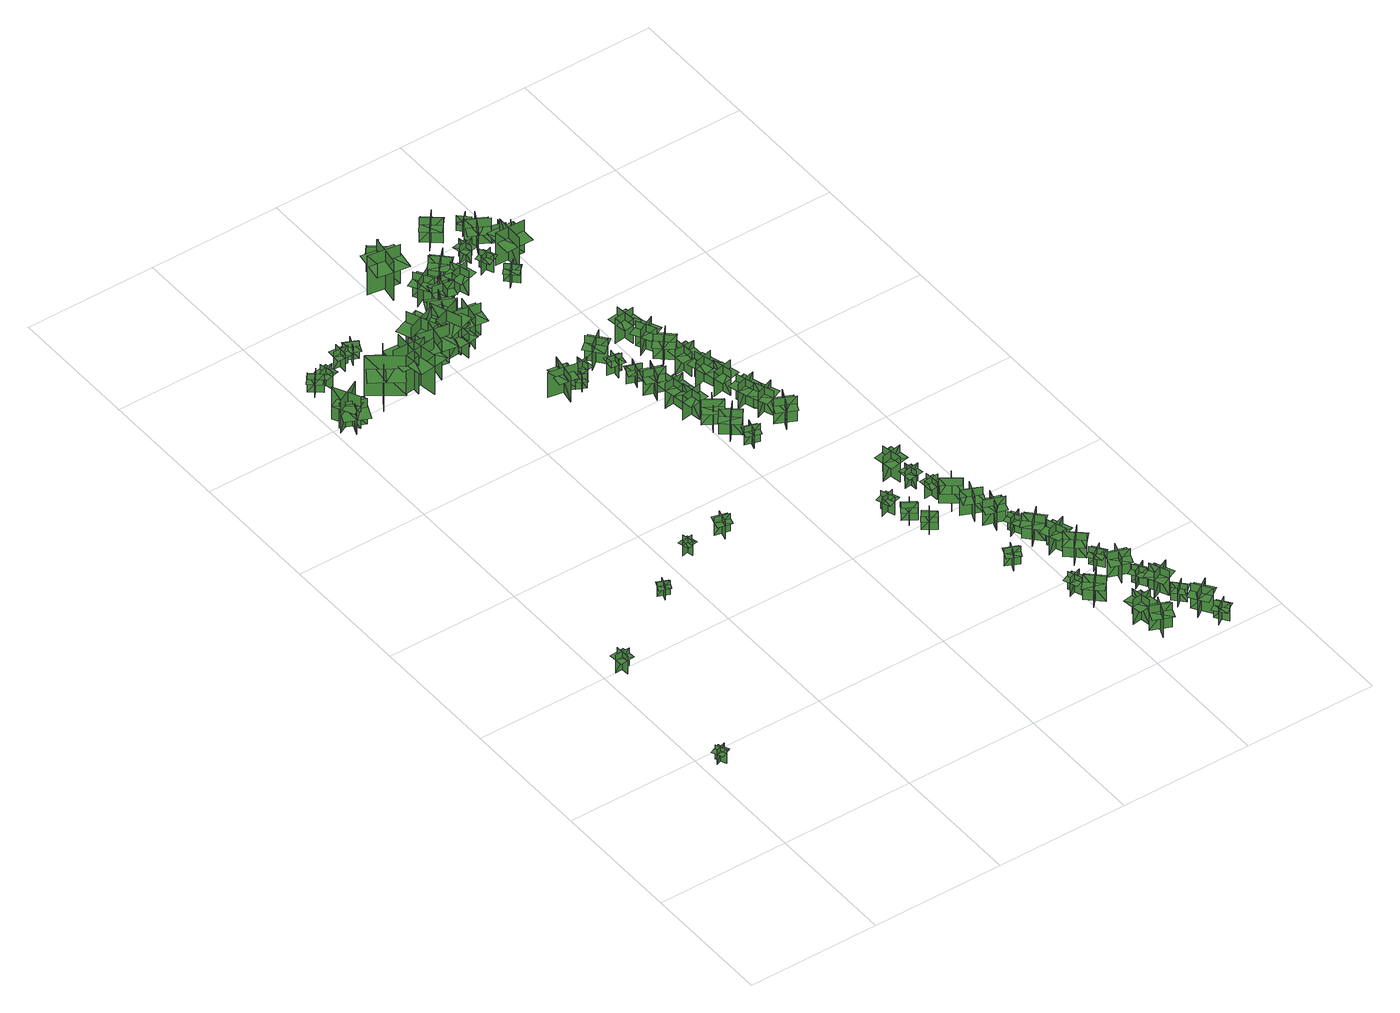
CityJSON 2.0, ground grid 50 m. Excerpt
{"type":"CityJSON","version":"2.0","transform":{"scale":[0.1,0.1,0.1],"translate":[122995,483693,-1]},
"CityObjects":{
"tree1":{"type":"SolitaryVegetationObject","geometry":[{"type":"MultiSurface","lod":"1","boundaries":[[[0,1,2]],[[0,2,3]],[[4,5,6]],[[4,6,7]],[[8,9,10]],[[8,10,11]],[[8,11,12]],[[8,12,13]]]}]},
"tree2":{"type":"SolitaryVegetationObject","geometry":[{"type":"MultiSurface","lod":"1","boundaries":[[[14,15,16]],[[14,16,17]],[[18,19,20]],[[18,20,21]],[[22,23,24]],[[22,24,25]],[[22,25,26]],[[22,26,27]]]}]},
"tree3":{"type":"SolitaryVegetationObject","geometry":[{"type":"MultiSurface","lod":"1","boundaries":[[[28,29,30]],[[28,30,31]],[[32,33,34]],[[32,34,35]],[[36,37,38]],[[36,38,39]],[[36,39,40]],[[36,40,41]]]}]},
"tree4":{"type":"SolitaryVegetationObject","geometry":[{"type":"MultiSurface","lod":"1","boundaries":[[[42,43,44]],[[42,44,45]],[[46,47,48]],[[46,48,49]],[[50,51,52]],[[50,52,53]],[[50,53,54]],[[50,54,55]]]}]},
"tree5":{"type":"SolitaryVegetationObject","geometry":[{"type":"MultiSurface","lod":"1","boundaries":[[[56,57,58]],[[56,58,59]],[[60,61,62]],[[60,62,63]],[[64,65,66]],[[64,66,67]],[[64,67,68]],[[64,68,69]]]}]},
"tree6":{"type":"SolitaryVegetationObject","geometry":[{"type":"MultiSurface","lod":"1","boundaries":[[[70,71,72]],[[70,72,73]],[[74,75,76]],[[74,76,77]],[[78,79,80]],[[78,80,81]],[[78,81,82]],[[78,82,83]]]}]},
"tree7":{"type":"SolitaryVegetationObject","geometry":[{"type":"MultiSurface","lod":"1","boundaries":[[[84,85,86]],[[84,86,87]],[[88,89,90]],[[88,90,91]],[[92,93,94]],[[92,94,95]],[[92,95,96]],[[92,96,97]]]}]},
"tree8":{"type":"SolitaryVegetationObject","geometry":[{"type":"MultiSurface","lod":"1","boundaries":[[[98,99,100]],[[98,100,101]],[[102,103,104]],[[102,104,105]],[[106,107,108]],[[106,108,109]],[[106,109,110]],[[106,110,111]]]}]},
"tree9":{"type":"SolitaryVegetationObject","geometry":[{"type":"MultiSurface","lod":"1","boundaries":[[[112,113,114]],[[112,114,115]],[[116,117,118]],[[116,118,119]],[[120,121,122]],[[120,122,123]],[[120,123,124]],[[120,124,125]]]}]},
"tree10":{"type":"SolitaryVegetationObject","geometry":[{"type":"MultiSurface","lod":"1","boundaries":[[[126,127,128]],[[126,128,129]],[[130,131,132]],[[130,132,133]],[[134,135,136]],[[134,136,137]],[[134,137,138]],[[134,138,139]]]}]},
"tree11":{"type":"SolitaryVegetationObject","geometry":[{"type":"MultiSurface","lod":"1","boundaries":[[[140,141,142]],[[140,142,143]],[[144,145,146]],[[144,146,147]],[[148,149,150]],[[148,150,151]],[[148,151,152]],[[148,152,153]]]}]},
"tree12":{"type":"SolitaryVegetationObject","geometry":[{"type":"MultiSurface","lod":"1","boundaries":[[[154,155,156]],[[154,156,157]],[[158,159,160]],[[158,160,161]],[[162,163,164]],[[162,164,165]],[[162,165,166]],[[162,166,167]]]}]},
"tree13":{"type":"SolitaryVegetationObject","geometry":[{"type":"MultiSurface","lod":"1","boundaries":[[[168,169,170]],[[168,170,171]],[[172,173,174]],[[172,174,175]],[[176,177,178]],[[176,178,179]],[[176,179,180]],[[176,180,181]]]}]},
"tree14":{"type":"SolitaryVegetationObject","geometry":[{"type":"MultiSurface","lod":"1","boundaries":[[[182,183,184]],[[182,184,185]],[[186,187,188]],[[186,188,189]],[[190,191,192]],[[190,192,193]],[[190,193,194]],[[190,194,195]]]}]},
"tree15":{"type":"SolitaryVegetationObject","geometry":[{"type":"MultiSurface","lod":"1","boundaries":[[[196,197,198]],[[196,198,199]],[[200,201,202]],[[200,202,203]],[[204,205,206]],[[204,206,207]],[[204,207,208]],[[204,208,209]]]}]},
"tree16":{"type":"SolitaryVegetationObject","geometry":[{"type":"MultiSurface","lod":"1","boundaries":[[[210,211,212]],[[210,212,213]],[[214,215,216]],[[214,216,217]],[[218,219,220]],[[218,220,221]],[[218,221,222]],[[218,222,223]]]}]},
"tree17":{"type":"SolitaryVegetationObject","geometry":[{"type":"MultiSurface","lod":"1","boundaries":[[[224,225,226]],[[224,226,227]],[[228,229,230]],[[228,230,231]],[[232,233,234]],[[232,234,235]],[[232,235,236]],[[232,236,237]]]}]},
"tree18":{"type":"SolitaryVegetationObject","geometry":[{"type":"MultiSurface","lod":"1","boundaries":[[[238,239,240]],[[238,240,241]],[[242,243,244]],[[242,244,245]],[[246,247,248]],[[246,248,249]],[[246,249,250]],[[246,250,251]]]}]},
"tree19":{"type":"SolitaryVegetationObject","geometry":[{"type":"MultiSurface","lod":"1","boundaries":[[[252,253,254]],[[252,254,255]],[[256,257,258]],[[256,258,259]],[[260,261,262]],[[260,262,263]],[[260,263,264]],[[260,264,265]]]}]},
"tree20":{"type":"SolitaryVegetationObject","geometry":[{"type":"MultiSurface","lod":"1","boundaries":[[[266,267,268]],[[266,268,269]],[[270,271,272]],[[270,272,273]],[[274,275,276]],[[274,276,277]],[[274,277,278]],[[274,278,279]]]}]},
"tree21":{"type":"SolitaryVegetationObject","geometry":[{"type":"MultiSurface","lod":"1","boundaries":[[[280,281,282]],[[280,282,283]],[[284,285,286]],[[284,286,287]],[[288,289,290]],[[288,290,291]],[[288,291,292]],[[288,292,293]]]}]},
"tree22":{"type":"SolitaryVegetationObject","geometry":[{"type":"MultiSurface","lod":"1","boundaries":[[[294,295,296]],[[294,296,297]],[[298,299,300]],[[298,300,301]],[[302,303,304]],[[302,304,305]],[[302,306,307]],[[302,307,303]]]}]},
"tree23":{"type":"SolitaryVegetationObject","geometry":[{"type":"MultiSurface","lod":"1","boundaries":[[[308,309,310]],[[308,310,311]],[[312,313,314]],[[312,314,315]],[[316,317,318]],[[316,318,319]],[[316,317,320]],[[316,320,321]]]}]},
"tree24":{"type":"SolitaryVegetationObject","geometry":[{"type":"MultiSurface","lod":"1","boundaries":[[[322,323,324]],[[322,324,325]],[[326,327,328]],[[326,328,329]],[[330,331,332]],[[330,332,333]],[[330,333,334]],[[330,334,335]]]}]},
"tree25":{"type":"SolitaryVegetationObject","geometry":[{"type":"MultiSurface","lod":"1","boundaries":[[[336,337,338]],[[336,338,339]],[[340,341,342]],[[340,342,343]],[[344,345,346]],[[344,346,347]],[[344,347,348]],[[344,348,349]]]}]},
"tree26":{"type":"SolitaryVegetationObject","geometry":[{"type":"MultiSurface","lod":"1","boundaries":[[[350,351,352]],[[350,352,353]],[[354,355,356]],[[354,356,357]],[[358,359,360]],[[358,360,361]],[[358,362,363]],[[358,363,359]]]}]},
"tree27":{"type":"SolitaryVegetationObject","geometry":[{"type":"MultiSurface","lod":"1","boundaries":[[[364,365,366]],[[364,366,367]],[[368,369,370]],[[368,370,371]],[[372,373,374]],[[372,374,375]],[[372,375,376]],[[372,376,377]]]}]},
"tree28":{"type":"SolitaryVegetationObject","geometry":[{"type":"MultiSurface","lod":"1","boundaries":[[[378,379,380]],[[378,380,381]],[[382,383,384]],[[382,384,385]],[[386,387,388]],[[386,388,389]],[[386,389,390]],[[386,390,391]]]}]},
"tree29":{"type":"SolitaryVegetationObject","geometry":[{"type":"MultiSurface","lod":"1","boundaries":[[[392,393,394]],[[392,394,395]],[[396,397,398]],[[396,398,399]],[[400,401,402]],[[400,402,403]],[[400,403,404]],[[400,404,405]]]}]},
"tree30":{"type":"SolitaryVegetationObject","geometry":[{"type":"MultiSurface","lod":"1","boundaries":[[[406,407,408]],[[406,408,409]],[[410,411,412]],[[410,412,413]],[[414,415,416]],[[414,416,417]],[[414,417,418]],[[414,418,419]]]}]},
"tree31":{"type":"SolitaryVegetationObject","geometry":[{"type":"MultiSurface","lod":"1","boundaries":[[[420,421,422]],[[420,422,423]],[[424,425,426]],[[424,426,427]],[[428,429,430]],[[428,430,431]],[[428,431,432]],[[428,432,433]]]}]},
"tree32":{"type":"SolitaryVegetationObject","geometry":[{"type":"MultiSurface","lod":"1","boundaries":[[[434,435,436]],[[434,436,437]],[[438,439,440]],[[438,440,441]],[[442,443,444]],[[442,444,445]],[[442,445,446]],[[442,446,447]]]}]},
"tree33":{"type":"SolitaryVegetationObject","geometry":[{"type":"MultiSurface","lod":"1","boundaries":[[[448,449,450]],[[448,450,451]],[[452,453,454]],[[452,454,455]],[[456,457,458]],[[456,458,459]],[[456,459,460]],[[456,460,461]]]}]},
"tree34":{"type":"SolitaryVegetationObject","geometry":[{"type":"MultiSurface","lod":"1","boundaries":[[[462,463,464]],[[462,464,465]],[[466,467,468]],[[466,468,469]],[[470,471,472]],[[470,472,473]],[[470,473,474]],[[470,474,475]]]}]},
"tree35":{"type":"SolitaryVegetationObject","geometry":[{"type":"MultiSurface","lod":"1","boundaries":[[[476,477,478]],[[476,478,479]],[[480,481,482]],[[480,482,483]],[[484,485,486]],[[484,486,487]],[[484,487,488]],[[484,488,489]]]}]},
"tree36":{"type":"SolitaryVegetationObject","geometry":[{"type":"MultiSurface","lod":"1","boundaries":[[[490,491,492]],[[490,492,493]],[[494,495,496]],[[494,496,497]],[[498,499,500]],[[498,500,501]],[[498,501,502]],[[498,502,503]]]}]},
"tree37":{"type":"SolitaryVegetationObject","geometry":[{"type":"MultiSurface","lod":"1","boundaries":[[[504,505,506]],[[504,506,507]],[[508,509,510]],[[508,510,511]],[[512,513,514]],[[512,514,515]],[[512,515,516]],[[512,516,517]]]}]},
"tree38":{"type":"SolitaryVegetationObject","geometry":[{"type":"MultiSurface","lod":"1","boundaries":[[[518,519,520]],[[518,520,521]],[[522,523,524]],[[522,524,525]],[[526,527,528]],[[526,528,529]],[[526,529,530]],[[526,530,531]]]}]},
"tree39":{"type":"SolitaryVegetationObject","geometry":[{"type":"MultiSurface","lod":"1","boundaries":[[[532,533,534]],[[532,534,535]],[[536,537,538]],[[536,538,539]],[[540,541,542]],[[540,542,543]],[[540,543,544]],[[540,544,545]]]}]},
"tree40":{"type":"SolitaryVegetationObject","geometry":[{"type":"MultiSurface","lod":"1","boundaries":[[[546,547,548]],[[546,548,549]],[[550,551,552]],[[550,552,553]],[[554,555,556]],[[554,556,557]],[[554,557,558]],[[554,558,559]]]}]},
"tree41":{"type":"SolitaryVegetationObject","geometry":[{"type":"MultiSurface","lod":"1","boundaries":[[[560,561,562]],[[560,562,563]],[[564,565,566]],[[564,566,567]],[[568,569,570]],[[568,570,571]],[[568,571,572]],[[568,572,573]]]}]},
"tree42":{"type":"SolitaryVegetationObject","geometry":[{"type":"MultiSurface","lod":"1","boundaries":[[[574,575,576]],[[574,576,577]],[[578,579,580]],[[578,580,581]],[[582,583,584]],[[582,584,585]],[[582,585,586]],[[582,586,587]]]}]},
"tree43":{"type":"SolitaryVegetationObject","geometry":[{"type":"MultiSurface","lod":"1","boundaries":[[[588,589,590]],[[588,590,591]],[[592,593,594]],[[592,594,595]],[[596,597,598]],[[596,598,599]],[[596,599,600]],[[596,600,601]]]}]},
"tree44":{"type":"SolitaryVegetationObject","geometry":[{"type":"MultiSurface","lod":"1","boundaries":[[[602,603,604]],[[602,604,605]],[[606,607,608]],[[606,608,609]],[[610,611,612]],[[610,612,613]],[[610,613,614]],[[610,614,615]]]}]},
"tree45":{"type":"SolitaryVegetationObject","geometry":[{"type":"MultiSurface","lod":"1","boundaries":[[[616,617,618]],[[616,618,619]],[[620,621,622]],[[620,622,623]],[[624,625,626]],[[624,626,627]],[[624,627,628]],[[624,628,629]]]}]},
"tree46":{"type":"SolitaryVegetationObject","geometry":[{"type":"MultiSurface","lod":"1","boundaries":[[[630,631,632]],[[630,632,633]],[[634,635,636]],[[634,636,637]],[[638,639,640]],[[638,640,641]],[[638,641,642]],[[638,642,643]]]}]},
"tree47":{"type":"SolitaryVegetationObject","geometry":[{"type":"MultiSurface","lod":"1","boundaries":[[[644,645,646]],[[644,646,647]],[[648,649,650]],[[648,650,651]],[[652,653,654]],[[652,654,655]],[[652,655,656]],[[652,656,657]]]}]},
"tree48":{"type":"SolitaryVegetationObject","geometry":[{"type":"MultiSurface","lod":"1","boundaries":[[[658,659,660]],[[658,660,661]],[[662,663,664]],[[662,664,665]],[[666,667,668]],[[666,668,669]],[[666,669,670]],[[666,670,671]]]}]},
"tree49":{"type":"SolitaryVegetationObject","geometry":[{"type":"MultiSurface","lod":"1","boundaries":[[[672,673,674]],[[672,674,675]],[[676,677,678]],[[676,678,679]],[[680,681,682]],[[680,682,683]],[[680,683,684]],[[680,684,685]]]}]},
"tree50":{"type":"SolitaryVegetationObject","geometry":[{"type":"MultiSurface","lod":"1","boundaries":[[[686,687,688]],[[686,688,689]],[[690,691,692]],[[690,692,693]],[[694,695,696]],[[694,696,697]],[[694,697,698]],[[694,698,699]]]}]},
"tree51":{"type":"SolitaryVegetationObject","geometry":[{"type":"MultiSurface","lod":"1","boundaries":[[[700,701,702]],[[700,702,703]],[[704,705,706]],[[704,706,707]],[[708,709,710]],[[708,710,711]],[[708,711,712]],[[708,712,713]]]}]},
"tree52":{"type":"SolitaryVegetationObject","geometry":[{"type":"MultiSurface","lod":"1","boundaries":[[[714,715,716]],[[714,716,717]],[[718,719,720]],[[718,720,721]],[[722,723,724]],[[722,724,725]],[[722,725,726]],[[722,726,727]]]}]},
"tree53":{"type":"SolitaryVegetationObject","geometry":[{"type":"MultiSurface","lod":"1","boundaries":[[[728,729,730]],[[728,730,731]],[[732,733,734]],[[732,734,735]],[[736,737,738]],[[736,738,739]],[[736,739,740]],[[736,740,741]]]}]},
"tree54":{"type":"SolitaryVegetationObject","geometry":[{"type":"MultiSurface","lod":"1","boundaries":[[[742,743,744]],[[742,744,745]],[[746,747,748]],[[746,748,749]],[[750,751,752]],[[750,752,753]],[[750,753,754]],[[750,754,755]]]}]},
"tree55":{"type":"SolitaryVegetationObject","geometry":[{"type":"MultiSurface","lod":"1","boundaries":[[[756,757,758]],[[756,758,759]],[[760,761,762]],[[760,762,763]],[[764,765,766]],[[764,766,767]],[[764,767,768]],[[764,768,769]]]}]},
"tree56":{"type":"SolitaryVegetationObject","geometry":[{"type":"MultiSurface","lod":"1","boundaries":[[[770,771,772]],[[770,772,773]],[[774,775,776]],[[774,776,777]],[[778,779,780]],[[778,780,781]],[[778,781,782]],[[778,782,783]]]}]},
"tree57":{"type":"SolitaryVegetationObject","geometry":[{"type":"MultiSurface","lod":"1","boundaries":[[[784,785,786]],[[784,786,787]],[[788,789,790]],[[788,790,791]],[[792,793,794]],[[792,794,795]],[[792,795,796]],[[792,796,797]]]}]},
"tree58":{"type":"SolitaryVegetationObject","geometry":[{"type":"MultiSurface","lod":"1","boundaries":[[[798,799,800]],[[798,800,801]],[[802,803,804]],[[802,804,805]],[[806,807,808]],[[806,808,809]],[[806,809,810]],[[806,810,811]]]}]},
"tree59":{"type":"SolitaryVegetationObject","geometry":[{"type":"MultiSurface","lod":"1","boundaries":[[[812,813,814]],[[812,814,815]],[[816,817,818]],[[816,818,819]],[[820,821,822]],[[820,822,823]],[[820,823,824]],[[820,824,825]]]}]},
"tree60":{"type":"SolitaryVegetationObject","geometry":[{"type":"MultiSurface","lod":"1","boundaries":[[[826,827,828]],[[826,828,829]],[[830,831,832]],[[830,832,833]],[[834,835,836]],[[834,836,837]],[[834,837,838]],[[834,838,839]]]}]},
"tree61":{"type":"SolitaryVegetationObject","geometry":[{"type":"MultiSurface","lod":"1","boundaries":[[[840,841,842]],[[840,842,843]],[[844,845,846]],[[844,846,847]],[[848,849,850]],[[848,850,851]],[[848,851,852]],[[848,852,853]]]}]},
"tree62":{"type":"SolitaryVegetationObject","geometry":[{"type":"MultiSurface","lod":"1","boundaries":[[[854,855,856]],[[854,856,857]],[[858,859,860]],[[858,860,861]],[[862,863,864]],[[862,864,865]],[[862,865,866]],[[862,866,867]]]}]},
"tree63":{"type":"SolitaryVegetationObject","geometry":[{"type":"MultiSurface","lod":"1","boundaries":[[[868,869,870]],[[868,870,871]],[[872,873,874]],[[872,874,875]],[[876,877,878]],[[876,878,879]],[[876,879,880]],[[876,880,881]]]}]},
"tree64":{"type":"SolitaryVegetationObject","geometry":[{"type":"MultiSurface","lod":"1","boundaries":[[[882,883,884]],[[882,884,885]],[[886,887,888]],[[886,888,889]],[[890,891,892]],[[890,892,893]],[[890,893,894]],[[890,894,895]]]}]},
"tree65":{"type":"SolitaryVegetationObject","geometry":[{"type":"MultiSurface","lod":"1","boundaries":[[[896,897,898]],[[896,898,899]],[[900,901,902]],[[900,902,903]],[[904,905,906]],[[904,906,907]],[[904,907,908]],[[904,908,909]]]}]},
"tree66":{"type":"SolitaryVegetationObject","geometry":[{"type":"MultiSurface","lod":"1","boundaries":[[[910,911,912]],[[910,912,913]],[[914,915,916]],[[914,916,917]],[[918,919,920]],[[918,920,921]],[[918,921,922]],[[918,922,923]]]}]},
"tree67":{"type":"SolitaryVegetationObject","geometry":[{"type":"MultiSurface","lod":"1","boundaries":[[[924,925,926]],[[924,926,927]],[[928,929,930]],[[928,930,931]],[[932,933,934]],[[932,934,935]],[[932,935,936]],[[932,936,937]]]}]},
"tree68":{"type":"SolitaryVegetationObject","geometry":[{"type":"MultiSurface","lod":"1","boundaries":[[[938,939,940]],[[938,940,941]],[[942,943,944]],[[942,944,945]],[[946,947,948]],[[946,948,949]],[[946,949,950]],[[946,950,951]]]}]},
"tree69":{"type":"SolitaryVegetationObject","geometry":[{"type":"MultiSurface","lod":"1","boundaries":[[[952,953,954]],[[952,954,955]],[[956,957,958]],[[956,958,959]],[[960,961,962]],[[960,962,963]],[[960,963,964]],[[960,964,965]]]}]},
"tree70":{"type":"SolitaryVegetationObject","geometry":[{"type":"MultiSurface","lod":"1","boundaries":[[[966,967,968]],[[966,968,969]],[[970,971,972]],[[970,972,973]],[[974,975,976]],[[974,976,977]],[[974,977,978]],[[974,978,979]]]}]},
"tree71":{"type":"SolitaryVegetationObject","geometry":[{"type":"MultiSurface","lod":"1","boundaries":[[[980,981,982]],[[980,982,983]],[[984,985,986]],[[984,986,987]],[[988,989,990]],[[988,990,991]],[[988,991,992]],[[988,992,993]]]}]},
"tree72":{"type":"SolitaryVegetationObject","geometry":[{"type":"MultiSurface","lod":"1","boundaries":[[[994,995,996]],[[994,996,997]],[[998,999,1000]],[[998,1000,1001]],[[1002,1003,1004]],[[1002,1004,1005]],[[1002,1005,1006]],[[1002,1006,1007]]]}]},
"tree73":{"type":"SolitaryVegetationObject","geometry":[{"type":"MultiSurface","lod":"1","boundaries":[[[1008,1009,1010]],[[1008,1010,1011]],[[1012,1013,1014]],[[1012,1014,1015]],[[1016,1017,1018]],[[1016,1018,1019]],[[1016,1019,1020]],[[1016,1020,1021]]]}]},
"tree74":{"type":"SolitaryVegetationObject","geometry":[{"type":"MultiSurface","lod":"1","boundaries":[[[1022,1023,1024]],[[1022,1024,1025]],[[1026,1027,1028]],[[1026,1028,1029]],[[1030,1031,1032]],[[1030,1032,1033]],[[1030,1033,1034]],[[1030,1034,1035]]]}]},
"tree75":{"type":"SolitaryVegetationObject","geometry":[{"type":"MultiSurface","lod":"1","boundaries":[[[1036,1037,1038]],[[1036,1038,1039]],[[1040,1041,1042]],[[1040,1042,1043]],[[1044,1045,1046]],[[1044,1046,1047]],[[1044,1047,1048]],[[1044,1048,1049]]]}]},
"tree76":{"type":"SolitaryVegetationObject","geometry":[{"type":"MultiSurface","lod":"1","boundaries":[[[1050,1051,1052]],[[1050,1052,1053]],[[1054,1055,1056]],[[1054,1056,1057]],[[1058,1059,1060]],[[1058,1060,1061]],[[1058,1061,1062]],[[1058,1062,1063]]]}]},
"tree77":{"type":"SolitaryVegetationObject","geometry":[{"type":"MultiSurface","lod":"1","boundaries":[[[1064,1065,1066]],[[1064,1066,1067]],[[1068,1069,1070]],[[1068,1070,1071]],[[1072,1073,1074]],[[1072,1074,1075]],[[1072,1075,1076]],[[1072,1076,1077]]]}]},
"tree78":{"type":"SolitaryVegetationObject","geometry":[{"type":"MultiSurface","lod":"1","boundaries":[[[1078,1079,1080]],[[1078,1080,1081]],[[1082,1083,1084]],[[1082,1084,1085]],[[1086,1087,1088]],[[1086,1088,1089]],[[1086,1089,1090]],[[1086,1090,1091]]]}]},
"tree79":{"type":"SolitaryVegetationObject","geometry":[{"type":"MultiSurface","lod":"1","boundaries":[[[1092,1093,1094]],[[1092,1094,1095]],[[1096,1097,1098]],[[1096,1098,1099]],[[1100,1101,1102]],[[1100,1102,1103]],[[1100,1103,1104]],[[1100,1104,1105]]]}]},
"tree80":{"type":"SolitaryVegetationObject","geometry":[{"type":"MultiSurface","lod":"1","boundaries":[[[1106,1107,1108]],[[1106,1108,1109]],[[1110,1111,1112]],[[1110,1112,1113]],[[1114,1115,1116]],[[1114,1116,1117]],[[1114,1117,1118]],[[1114,1118,1119]]]}]},
"tree81":{"type":"SolitaryVegetationObject","geometry":[{"type":"MultiSurface","lod":"1","boundaries":[[[1120,1121,1122]],[[1120,1122,1123]],[[1124,1125,1126]],[[1124,1126,1127]],[[1128,1129,1130]],[[1128,1130,1131]],[[1128,1131,1132]],[[1128,1132,1133]]]}]},
"tree82":{"type":"SolitaryVegetationObject","geometry":[{"type":"MultiSurface","lod":"1","boundaries":[[[1134,1135,1136]],[[1134,1136,1137]],[[1138,1139,1140]],[[1138,1140,1141]],[[1142,1143,1144]],[[1142,1144,1145]],[[1142,1146,1147]],[[1142,1147,1143]]]}]}
},
"vertices":[
[56,464,16],[74,423,16],[74,423,77],[56,464,77],[45,437,16],[86,454,16],[86,454,77],[45,437,77],[45,437,60],[54,416,60],[94,434,60],[86,454,60],[77,474,60],[36,457,60],
[69,1024,15],[73,969,15],[73,969,92],[69,1024,92],[45,997,15],[100,1000,15],[100,1000,92],[45,997,92],[45,997,70],[46,969,70],[102,973,70],[100,1000,70],[98,1028,70],[43,1025,70],
[403,1234,13],[386,1193,13],[386,1193,74],[403,1234,74],[376,1223,13],[417,1206,13],[417,1206,74],[376,1223,74],[376,1223,57],[367,1202,57],[408,1186,57],[417,1206,57],[425,1227,57],[384,1243,57],
[13,2474,19],[106,2521,19],[106,2521,159],[13,2474,159],[77,2453,19],[77,2453,159],[29,2546,159],[29,2546,19],[77,2453,115],[116,2473,115],[78,2548,115],[39,2528,115],[0,2508,115],[38,2433,115],
[109,2459,19],[109,2459,128],[23,2496,128],[23,2496,19],[50,2436,19],[50,2436,128],[85,2520,128],[85,2520,19],[45,2424,92],[88,2405,92],[132,2509,92],[89,2527,92],[45,2545,92],[2,2442,92],
[41,2699,22],[84,2664,22],[84,2664,99],[41,2699,99],[44,2662,22],[80,2705,22],[80,2705,99],[44,2662,99],[44,2662,77],[65,2645,77],[101,2687,77],[80,2705,77],[58,2723,77],[23,2680,77],
[103,2713,22],[114,2659,22],[114,2659,99],[103,2713,99],[82,2682,22],[136,2693,22],[136,2693,99],[82,2682,99],[82,2682,78],[88,2655,78],[142,2666,78],[136,2693,78],[131,2720,78],[77,2709,78],
[604,1346,12],[561,1336,12],[561,1336,74],[604,1346,74],[579,1362,12],[589,1319,12],[589,1319,74],[579,1362,74],[579,1362,56],[558,1356,56],[568,1313,56],[589,1319,56],[611,1324,56],[601,1367,56],
[191,2482,13],[270,2596,13],[270,2596,186],[191,2482,186],[299,2502,13],[185,2581,13],[185,2581,186],[299,2502,186],[204,2484,130],[257,2448,130],[334,2563,130],[281,2599,130],[227,2634,130],[151,2519,130],
[202,2762,22],[200,2706,22],[200,2706,98],[202,2762,98],[175,2737,22],[230,2735,22],[230,2735,98],[175,2737,98],[175,2737,77],[174,2709,77],[230,2707,77],[230,2735,77],[231,2762,77],[176,2764,77],
[275,2732,21],[225,2755,21],[225,2755,98],[275,2732,98],[262,2767,21],[240,2716,21],[240,2716,98],[262,2767,98],[262,2767,77],[237,2778,77],[214,2728,77],[240,2716,77],[265,2705,77],[288,2755,77],
[335,2599,20],[329,2477,20],[329,2477,189],[335,2599,189],[275,2545,20],[396,2539,20],[396,2539,189],[275,2545,189],[275,2545,141],[272,2484,141],[393,2478,141],[396,2539,141],[399,2600,141],[277,2606,141],
[417,2516,21],[296,2500,21],[296,2500,190],[417,2516,190],[352,2566,21],[369,2445,21],[369,2445,190],[352,2566,190],[352,2566,143],[292,2558,143],[309,2437,143],[369,2445,143],[429,2453,143],[413,2574,143],
[735,1374,13],[721,1321,13],[721,1321,90],[735,1374,90],[703,1356,13],[757,1342,13],[757,1342,90],[703,1356,90],[703,1356,69],[696,1329,69],[749,1315,69],[757,1342,69],[764,1369,69],[710,1383,69],
[497,2540,23],[377,2562,23],[377,2562,192],[497,2540,192],[452,2607,23],[429,2487,23],[429,2487,192],[452,2607,192],[452,2607,145],[392,2618,145],[369,2499,145],[429,2487,145],[489,2476,145],[512,2596,145],
[418,2669,28],[462,2556,28],[462,2556,197],[418,2669,197],[385,2595,28],[498,2640,28],[498,2640,197],[385,2595,197],[385,2595,150],[407,2538,150],[521,2583,150],[498,2640,150],[476,2696,150],[363,2651,150],
[550,2546,25],[507,2660,25],[507,2660,194],[550,2546,194],[584,2620,25],[470,2577,25],[470,2577,194],[584,2620,194],[584,2620,147],[562,2677,147],[448,2634,147],[470,2577,147],[491,2520,147],[605,2562,147],
[553,2606,27],[560,2518,27],[560,2518,137],[553,2606,137],[507,2553,27],[595,2560,27],[595,2560,137],[507,2553,137],[547,2600,101],[507,2596,101],[515,2509,101],[555,2512,101],[596,2516,101],[588,2604,101],
[521,2695,28],[611,2652,28],[611,2652,167],[521,2695,167],[543,2632,28],[586,2722,28],[586,2722,167],[543,2632,167],[543,2632,128],[588,2611,128],[631,2701,128],[586,2722,128],[541,2743,128],[498,2653,128],
[707,2156,19],[727,2263,19],[727,2263,128],[707,2156,128],[767,2198,19],[767,2198,128],[660,2218,128],[660,2218,19],[709,2166,99],[745,2161,99],[757,2245,99],[721,2250,99],[685,2255,99],[674,2171,99],
[661,2590,24],[563,2607,24],[563,2607,163],[661,2590,163],[624,2644,24],[606,2546,24],[606,2546,163],[624,2644,163],[624,2644,124],[575,2653,124],[557,2555,124],[606,2546,124],[655,2538,124],[673,2636,124],
[783,2168,31],[749,2185,31],[749,2185,94],[783,2168,94],[774,2195,31],[757,2162,31],[757,2162,94],[774,2195,94],[774,2195,74],[757,2162,74],[775,2152,74],[793,2186,74],[756,2205,74],[738,2171,74],
[768,2263,18],[721,2262,18],[721,2262,80],[768,2263,80],[745,2285,18],[746,2238,18],[746,2238,80],[745,2285,80],[768,2265,60],[721,2264,60],[721,2240,60],[768,2241,60],[721,2283,60],[768,2284,60],
[599,2949,23],[479,2968,23],[479,2968,192],[599,2949,192],[552,3015,23],[533,2895,23],[533,2895,192],[552,3015,192],[552,3015,145],[492,3024,145],[473,2904,145],[533,2895,145],[593,2885,145],[612,3005,145],
[637,2852,33],[570,2813,33],[570,2813,140],[637,2852,140],[587,2865,33],[626,2799,33],[626,2799,140],[587,2865,140],[587,2865,110],[553,2845,110],[593,2779,110],[626,2799,110],[660,2818,110],[620,2885,110],
[769,2208,35],[816,2216,35],[816,2216,114],[769,2208,114],[799,2187,35],[791,2234,35],[791,2234,114],[799,2187,114],[799,2187,88],[791,2234,88],[766,2230,88],[773,2183,88],[824,2191,88],[817,2238,88],
[595,2767,35],[671,2750,35],[671,2750,143],[595,2767,143],[623,2723,35],[639,2799,35],[639,2799,143],[623,2723,143],[623,2723,112],[660,2715,112],[677,2791,112],[639,2799,112],[602,2808,112],[585,2732,112],
[542,3061,25],[601,3011,25],[601,3011,132],[542,3061,132],[546,3009,25],[596,3068,25],[596,3068,132],[546,3009,132],[546,3009,102],[576,2984,102],[626,3043,102],[596,3068,102],[567,3093,102],[517,3034,102],
[987,1828,32],[975,1904,32],[975,1904,140],[987,1828,140],[1018,1870,32],[941,1857,32],[941,1857,140],[1018,1870,140],[1018,1870,110],[1011,1908,110],[935,1895,110],[941,1857,110],[948,1819,110],[1024,1831,110],
[1005,1682,30],[1055,1741,30],[1055,1741,138],[1005,1682,138],[1056,1685,30],[997,1736,30],[997,1736,138],[1056,1685,138],[1056,1685,108],[1081,1715,108],[1022,1765,108],[997,1736,108],[972,1706,108],[1031,1656,108],
[917,2163,42],[863,2171,42],[863,2171,118],[917,2163,118],[895,2192,42],[888,2138,42],[888,2138,118],[895,2192,118],[895,2192,97],[868,2196,97],[860,2141,97],[888,2138,97],[915,2134,97],[923,2188,97],
[1026,1813,33],[984,1748,33],[984,1748,140],[1026,1813,140],[975,1802,33],[1040,1760,33],[1040,1760,140],[975,1802,140],[975,1802,110],[954,1769,110],[1019,1728,110],[1040,1760,110],[1061,1793,110],[996,1835,110],
[910,2067,40],[928,2119,40],[928,2119,117],[910,2067,117],[943,2083,40],[891,2101,40],[891,2101,117],[943,2083,117],[943,2083,95],[952,2109,95],[900,2127,95],[891,2101,95],[882,2075,95],[934,2057,95],
[1030,1640,33],[1082,1623,33],[1082,1623,110],[1030,1640,110],[1046,1607,33],[1063,1659,33],[1063,1659,110],[1046,1607,110],[1046,1607,88],[1072,1598,88],[1089,1651,88],[1063,1659,88],[1037,1668,88],[1020,1615,88],
[905,2027,37],[978,2001,37],[978,2001,145],[905,2027,145],[927,1980,37],[953,2053,37],[953,2053,145],[927,1980,145],[927,1980,115],[963,1967,115],[989,2040,115],[953,2053,115],[916,2066,115],[890,1993,115],
[900,2267,43],[840,2218,43],[840,2218,151],[900,2267,151],[849,2273,43],[898,2213,43],[898,2213,151],[849,2273,151],[849,2273,121],[819,2248,121],[868,2188,121],[898,2213,121],[928,2237,121],[879,2297,121],
[958,1975,35],[968,1898,35],[968,1898,143],[958,1975,143],[927,1934,35],[1004,1945,35],[1004,1945,143],[927,1934,143],[927,1934,113],[932,1896,113],[1009,1906,113],[1004,1945,113],[999,1983,113],[922,1973,113],
[734,2756,38],[712,2830,38],[712,2830,146],[734,2756,146],[759,2801,38],[684,2779,38],[684,2779,146],[759,2801,146],[759,2801,115],[748,2838,115],[673,2816,115],[684,2779,115],[695,2742,115],[770,2764,115],
[1249,1123,18],[1197,1105,18],[1197,1105,95],[1249,1123,95],[1216,1139,18],[1234,1087,18],[1234,1087,95],[1216,1139,95],[1216,1139,74],[1190,1130,74],[1208,1078,74],[1234,1087,74],[1260,1096,74],[1242,1148,74],
[678,2844,35],[732,2899,35],[732,2899,143],[678,2844,143],[729,2844,35],[674,2898,35],[674,2898,143],[729,2844,143],[729,2844,113],[756,2871,113],[701,2926,113],[674,2898,113],[647,2870,113],[702,2816,113],
[1235,1053,18],[1280,1021,18],[1280,1021,94],[1235,1053,94],[1241,1017,18],[1273,1062,18],[1273,1062,94],[1241,1017,94],[1241,1017,73],[1263,1001,73],[1295,1046,73],[1273,1062,73],[1250,1078,73],[1218,1033,73],
[1263,980,16],[1307,947,16],[1307,947,93],[1263,980,93],[1268,944,16],[1301,988,16],[1301,988,93],[1268,944,93],[1268,944,72],[1290,927,72],[1323,971,72],[1301,988,72],[1279,1004,72],[1246,960,72],
[1410,691,13],[1388,640,13],[1388,640,90],[1410,691,90],[1376,678,13],[1427,656,13],[1427,656,90],[1376,678,90],[1376,678,68],[1365,652,68],[1416,631,68],[1427,656,68],[1438,681,68],[1387,703,68],
[1479,467,11],[1499,416,11],[1499,416,88],[1479,467,88],[1464,434,11],[1515,454,11],[1515,454,88],[1464,434,88],[1464,434,67],[1474,408,67],[1525,428,67],[1515,454,67],[1505,480,67],[1454,459,67],
[1493,342,12],[1545,399,12],[1545,399,120],[1493,342,120],[1544,344,12],[1487,396,12],[1487,396,120],[1544,344,120],[1544,344,90],[1570,373,90],[1513,425,90],[1487,396,90],[1461,367,90],[1518,315,90],
[1547,199,14],[1623,209,14],[1623,209,121],[1547,199,121],[1588,167,14],[1577,244,14],[1577,244,121],[1588,167,121],[1588,167,91],[1626,172,91],[1615,249,91],[1577,244,91],[1539,239,91],[1549,162,91],
[1619,162,14],[1588,90,14],[1588,90,122],[1619,162,122],[1571,143,14],[1642,112,14],[1642,112,122],[1571,143,122],[1571,143,92],[1556,107,92],[1627,77,92],[1642,112,92],[1658,148,92],[1587,178,92],
[1142,1981,33],[1068,1961,33],[1068,1961,141],[1142,1981,141],[1098,2007,33],[1118,1933,33],[1118,1933,141],[1098,2007,141],[1098,2007,111],[1060,1997,111],[1081,1922,111],[1118,1933,111],[1156,1943,111],[1135,2017,111],
[1146,1721,33],[1217,1750,33],[1217,1750,140],[1146,1721,140],[1193,1700,33],[1164,1772,33],[1164,1772,140],[1193,1700,140],[1193,1700,110],[1229,1715,110],[1200,1787,110],[1164,1772,110],[1128,1757,110],[1157,1686,110],
[876,2834,41],[825,2812,41],[825,2812,118],[876,2834,118],[842,2848,41],[864,2797,41],[864,2797,118],[842,2848,118],[842,2848,96],[817,2836,96],[839,2786,96],[864,2797,96],[889,2808,96],[867,2859,96],
[1139,1864,31],[1124,1940,31],[1124,1940,139],[1139,1864,139],[1168,1906,31],[1092,1891,31],[1092,1891,139],[1168,1906,139],[1168,1906,108],[1161,1944,108],[1085,1929,108],[1092,1891,108],[1100,1853,108],[1176,1868,108],
[1146,1842,28],[1167,1767,28],[1167,1767,136],[1146,1842,136],[1121,1797,28],[1195,1818,28],[1195,1818,136],[1121,1797,136],[1121,1797,106],[1131,1760,106],[1206,1780,106],[1195,1818,106],[1185,1855,106],[1110,1834,106],
[803,2900,37],[858,2911,37],[858,2911,114],[803,2900,114],[834,2880,37],[823,2934,37],[823,2934,114],[834,2880,114],[834,2880,92],[861,2885,92],[850,2939,92],[823,2934,92],[796,2929,92],[807,2874,92],
[1171,1670,30],[1241,1637,30],[1241,1637,137],[1171,1670,137],[1188,1622,30],[1221,1692,30],[1221,1692,137],[1188,1622,137],[1188,1622,107],[1224,1605,107],[1256,1675,107],[1221,1692,107],[1186,1708,107],[1153,1638,107],
[902,2742,43],[863,2703,43],[863,2703,120],[902,2742,120],[865,2742,43],[905,2703,43],[905,2703,120],[865,2742,120],[865,2742,98],[846,2723,98],[885,2684,98],[905,2703,98],[924,2723,98],[885,2762,98],
[1084,2086,36],[1088,2009,36],[1088,2009,143],[1084,2086,143],[1049,2048,36],[1126,2052,36],[1126,2052,143],[1049,2048,143],[1049,2048,113],[1051,2009,113],[1128,2013,113],[1126,2052,113],[1124,2091,113],[1047,2086,113],
[1054,2289,45],[977,2279,45],[977,2279,153],[1054,2289,153],[1014,2321,45],[1023,2244,45],[1023,2244,153],[1014,2321,153],[1014,2321,123],[975,2316,123],[985,2239,123],[1023,2244,123],[1062,2249,123],[1052,2325,123],
[1037,2152,39],[1095,2101,39],[1095,2101,146],[1037,2152,146],[1040,2101,39],[1091,2159,39],[1091,2159,146],[1040,2101,146],[1040,2101,116],[1069,2075,116],[1120,2133,116],[1091,2159,116],[1062,2184,116],[1011,2126,116],
[1026,2234,43],[1061,2165,43],[1061,2165,150],[1026,2234,150],[1010,2185,43],[1079,2220,43],[1079,2220,150],[1010,2185,150],[1010,2185,120],[1027,2150,120],[1096,2185,120],[1079,2220,120],[1062,2254,120],[992,2220,120],
[816,3076,30],[766,3016,30],[766,3016,138],[816,3076,138],[764,3071,30],[824,3022,30],[824,3022,138],[764,3071,138],[764,3071,108],[740,3042,108],[799,2992,108],[824,3022,108],[849,3051,108],[789,3101,108],
[1328,1283,20],[1343,1206,20],[1343,1206,128],[1328,1283,128],[1299,1240,20],[1375,1254,20],[1375,1254,128],[1299,1240,128],[1299,1240,98],[1306,1202,98],[1382,1216,98],[1375,1254,98],[1368,1293,98],[1292,1278,98],
[1337,1172,18],[1392,1178,18],[1392,1178,95],[1337,1172,95],[1366,1149,18],[1359,1204,18],[1359,1204,95],[1366,1149,95],[1366,1149,74],[1393,1152,74],[1387,1207,74],[1359,1204,74],[1332,1201,74],[1338,1146,74],
[1414,1097,18],[1359,1094,18],[1359,1094,94],[1414,1097,94],[1387,1122,18],[1390,1067,18],[1390,1067,94],[1387,1122,94],[1387,1122,73],[1360,1121,73],[1362,1065,73],[1390,1067,73],[1417,1068,73],[1415,1123,73],
[1446,1003,18],[1383,1049,18],[1383,1049,125],[1446,1003,125],[1438,1054,18],[1393,991,18],[1393,991,125],[1438,1054,125],[1438,1054,95],[1407,1077,95],[1361,1014,95],[1393,991,95],[1424,969,95],[1469,1031,95],
[1476,934,14],[1405,964,14],[1405,964,122],[1476,934,122],[1457,982,14],[1427,911,14],[1427,911,122],[1457,982,122],[1457,982,91],[1422,997,91],[1392,926,91],[1427,911,91],[1463,896,91],[1493,967,91],
[1441,884,10],[1514,859,10],[1514,859,117],[1441,884,117],[1463,837,10],[1488,911,10],[1488,911,117],[1463,837,117],[1463,837,87],[1500,825,87],[1525,899,87],[1488,911,87],[1451,923,87],[1427,850,87],
[1493,819,12],[1517,769,12],[1517,769,89],[1493,819,89],[1480,784,12],[1530,809,12],[1530,809,89],[1480,784,89],[1480,784,68],[1493,759,68],[1542,784,68],[1530,809,68],[1518,833,68],[1468,809,68],
[1506,701,14],[1562,754,14],[1562,754,122],[1506,701,122],[1557,699,14],[1504,755,14],[1504,755,122],[1557,699,122],[1557,699,92],[1586,725,92],[1533,782,92],[1504,755,92],[1476,729,92],[1529,672,92],
[1549,680,17],[1575,607,17],[1575,607,125],[1549,680,125],[1526,633,17],[1599,660,17],[1599,660,125],[1526,633,125],[1526,633,95],[1539,597,95],[1612,623,95],[1599,660,95],[1586,696,95],[1513,670,95],
[1616,551,15],[1558,603,15],[1558,603,122],[1616,551,122],[1614,602,15],[1561,545,15],[1561,545,122],[1614,602,122],[1614,602,92],[1585,628,92],[1533,571,92],[1561,545,92],[1590,519,92],[1642,576,92],
[1640,515,16],[1595,482,16],[1595,482,93],[1640,515,93],[1603,521,16],[1636,476,16],[1636,476,93],[1603,521,93],[1603,521,71],[1581,505,71],[1613,460,71],[1636,476,71],[1658,492,71],[1626,537,71],
[1661,457,14],[1636,384,14],[1636,384,121],[1661,457,121],[1614,435,14],[1688,409,14],[1688,409,121],[1614,435,121],[1614,435,91],[1602,398,91],[1675,373,91],[1688,409,91],[1700,446,91],[1627,471,91],
[1665,370,15],[1693,322,15],[1693,322,92],[1665,370,92],[1656,334,15],[1704,362,15],[1704,362,92],[1656,334,92],[1656,334,70],[1670,310,70],[1717,338,70],[1704,362,70],[1690,386,70],[1642,358,70],
[1676,259,16],[1746,292,16],[1746,292,124],[1676,259,124],[1724,241,16],[1692,311,16],[1692,311,124],[1724,241,124],[1724,241,94],[1759,257,94],[1727,328,94],[1692,311,94],[1657,295,94],[1689,225,94],
[1752,181,16],[1715,222,16],[1715,222,93],[1752,181,93],[1754,217,16],[1713,181,16],[1713,181,93],[1754,217,93],[1754,217,72],[1736,238,72],[1695,201,72],[1713,181,72],[1732,160,72],[1773,197,72],
[939,2759,39],[942,2872,39],[942,2872,180],[939,2759,180],[1004,2821,39],[891,2823,39],[891,2823,180],[1004,2821,180],[948,2765,135],[1000,2765,135],[1001,2878,135],[948,2879,135],[896,2879,135],[895,2766,135],
[881,2907,34],[923,2984,34],[923,2984,143],[881,2907,143],[948,2927,34],[871,2969,34],[871,2969,143],[948,2927,143],[890,2909,108],[926,2890,108],[966,2968,108],[930,2987,108],[894,3006,108],[853,2927,108],
[1745,152,15],[1789,88,15],[1789,88,123],[1745,152,123],[1736,101,15],[1799,145,15],[1799,145,123],[1736,101,123],[1736,101,92],[1758,69,92],[1821,113,92],[1799,145,92],[1777,177,92],[1714,133,92],
[1814,64,15],[1770,31,15],[1770,31,92],[1814,64,92],[1778,70,15],[1811,26,15],[1811,26,92],[1778,70,92],[1778,70,70],[1756,53,70],[1789,9,70],[1811,26,70],[1833,42,70],[1800,86,70],
[931,3012,28],[896,3047,28],[896,3047,94],[931,3012,94],[931,3047,28],[896,3012,28],[896,3012,94],[931,3047,94],[927,3043,69],[913,3057,69],[888,3033,69],[902,3018,69],[917,3004,69],[941,3028,69],
[1008,2848,28],[955,2883,28],[955,2883,136],[1008,2848,136],[999,2889,28],[999,2889,136],[964,2836,136],[964,2836,28],[998,2887,101],[976,2902,101],[948,2859,101],[970,2845,101],[992,2830,101],[1020,2872,101],
[955,2932,25],[1000,2917,25],[1000,2917,103],[955,2932,103],[972,2900,25],[987,2945,25],[987,2945,103],[972,2900,103],[972,2900,78],[987,2945,78],[962,2953,78],[947,2908,78],[996,2892,78],[1011,2937,78]
]}
